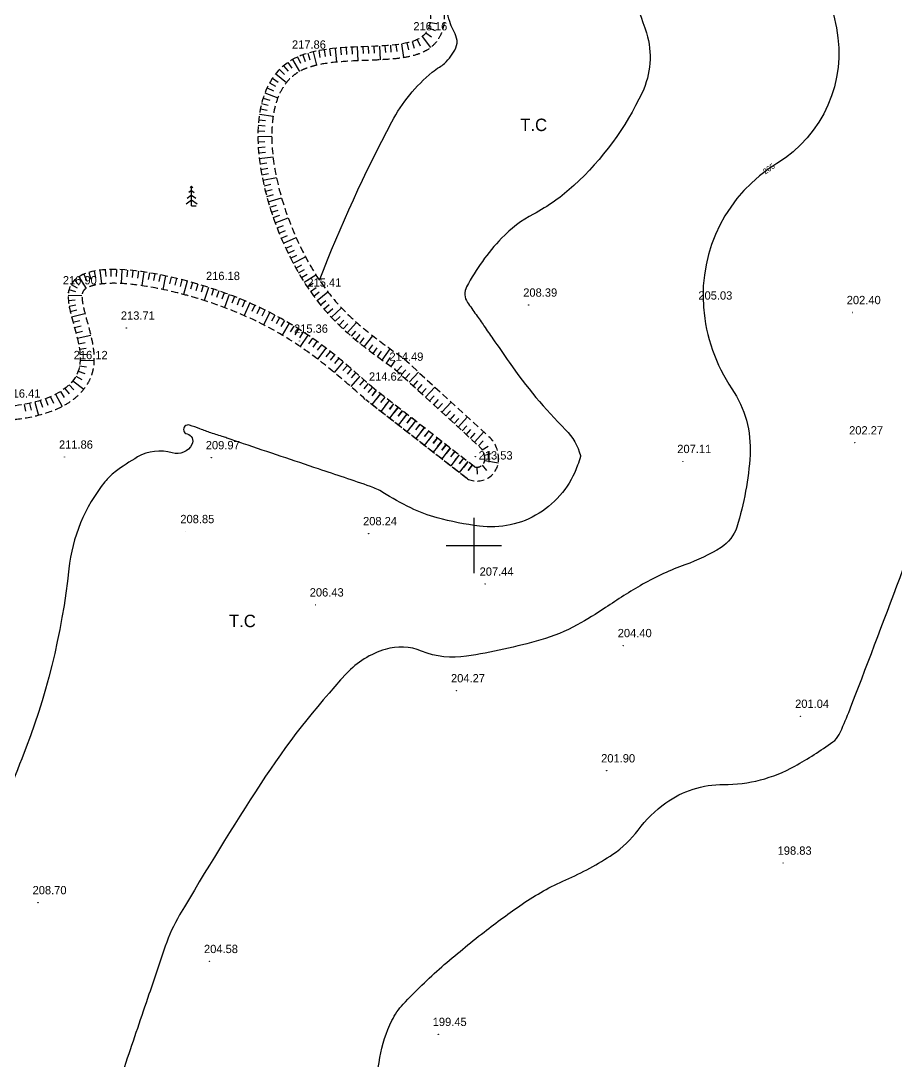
# Model space of a CAD drawing. Extents: x -83928 to -81707, y 15464 to 18601.
# Drawn here: x -82363.7 to -82047.4, y 16613.7 to 16989.6 of the extents above; entities that cross this region are included whole.
import ezdxf
from ezdxf.enums import TextEntityAlignment as Align

# ---------------------------------------------------------------- set-up
doc = ezdxf.new("R2010")
doc.units = 0
doc.header["$MEASUREMENT"] = 0
doc.linetypes.add('INTERROMPU', pattern=[0.75, 0.5, -0.25])
for name, color, linetype in [('ALT', 7, 'Continuous'), ('Carroyage 1', 7, 'Continuous'), ('CNiv_1', 1, 'Continuous'), ('CONST', 7, 'Continuous'), ('Cotation CN', 6, 'Continuous'), ('LIMITE', 40, 'INTERROMPU'), ('POINTS', 3, 'Continuous'), ('Talus', 5, 'Continuous'), ('USL', 2, 'Continuous')]:
    doc.layers.add(name, color=color, linetype=linetype)

# ---------------------------------------------------------------- blocks, each defined once
blk = doc.blocks.new('CotaCNiv')
at = {"invisible_edges": 15}
blk.add_3dface([(-0.5, -0.5), (0.5, -0.5), (0.5, 0.5), (-0.5, 0.5)], dxfattribs=at)
blk.add_3dface([(-0.5, -0.5), (0.5, -0.5), (0.5, 0.5), (-0.5, 0.5)], dxfattribs=at)
blk.add_attdef('ALTCNIV', text='', height=0.4).set_placement((0, 0), align=Align.MIDDLE)
blk = doc.blocks.new('T10')
at = {"layer": 'USL'}
for p, q in [((0.02, 1.94), (-0.77, 1.36)), ((0.02, 2.78), (-0.5, 2.4)), ((0.02, 3.53), (-0.26, 3.33)), ((-0.02, 3.53), (0.26, 3.33)), ((-0.02, 2.78), (0.5, 2.4)), ((-0.02, 1.94), (0.77, 1.36)), ((0, 0), (0, 3.5)), ((-1, 0.34), (-0.02, 1.1)), ((-0.02, 1.1), (1.01, 0.34)), ((0, 0), (0.83, 0))]:
    blk.add_line(p, q, dxfattribs=at)

msp = doc.modelspace()

# ---------------------------------------------------------------- linework, layer by layer
at = {"extrusion": (0.003135, -0.012036, 0.999923)}
msp.add_line((-82194.43, 16830.1, 192.65), (-82194.43, 16834.1, 192.69), dxfattribs=at)
at = {"layer": 'Carroyage 1'}
for p, q in [((-82200, 16810), (-82200, 16790)), ((-82210, 16800), (-82190, 16800))]:
    msp.add_line(p, q, dxfattribs=at)
at = {"layer": 'CNiv_1'}
for points, elevation in [([(-82143.43, 17000, -0.036667), (-82137.64, 16985.18, -0.187967), (-82139.19, 16963.6, -0.095333), (-82163.82, 16930.09, -0.065566), (-82178.45, 16919.73, 0.081332), (-82190, 16911, 0.068376), (-82202.62, 16893.49, 0.281086), (-82202.29, 16887.86, 0.000814), (-82199.2, 16883.44, -0.000874), (-82196.33, 16879.33, -0.000053), (-82193.13, 16874.72, 0.000029), (-82187.2, 16866.2, 0.04411), (-82166.82, 16841.8, -0.132989), (-82161.5, 16832.5, -0.134163), (-82161.5, 16832.13, -0.015055), (-82162.5, 16829, -0.171011), (-82176.44, 16811.66, -0.17258), (-82198, 16807, -0.032838), (-82213.25, 16810, -0.050117), (-82222.8, 16813.6, -0.023988), (-82232.89, 16819.22, 0.056462), (-82237.33, 16821.33, 0.002326), (-82256.13, 16827.69, -0.001616), (-82283.2, 16836.8, -0.00007), (-82288.77, 16838.69, 0.000431), (-82289.67, 16839, 0.004508), (-82290.43, 16839.25, -0.000757), (-82295, 16840.71, -0.017179), (-82298.96, 16842.14, 0.017915), (-82302.75, 16843.5, 1.046246), (-82303.61, 16840.32, -0.493346), (-82301.86, 16836.57, -0.357252), (-82309.01, 16833.51, 0.204146), (-82321.5, 16832, 0.031746), (-82329.65, 16826.58, 0.0607), (-82333.33, 16823, 0.14385), (-82346.35, 16791.54, -0.068259), (-82363.33, 16723, -0.003483), (-82376.42, 16690.81, 0.00903)], 210), ([(-82071.85, 17000, -0.010536), (-82069, 16987, -0.31393), (-82090.47, 16938.05, 0.282352), (-82117, 16886, 0.12937), (-82106.73, 16856.63, -0.164502), (-82100.2, 16832.8, -0.061221), (-82104.97, 16806.69, -0.179584), (-82110.67, 16799.33, -0.054458), (-82123.71, 16793.06, 0.046745), (-82139, 16786, 0.016566), (-82152.4, 16777.61, -0.021766), (-82162.67, 16771.33, -0.05738), (-82175.83, 16765.91, -0.029667), (-82202.67, 16760, -0.137219), (-82218.86, 16761.88, 0.171907), (-82232, 16762.5, 0.133242), (-82246.01, 16753.76, 0.042969), (-82277, 16714, 0.011308), (-82306.33, 16666.54, 0.050935), (-82311.5, 16655.25, 0.000079), (-82317.39, 16637.91, 0.000056), (-82325.75, 16613.25, 0.000074), (-82330.86, 16598.16, 0.002728)], 205), ([(-82255.78, 16895.85, -0.029726), (-82229.61, 16953.13, -0.098849), (-82215, 16971, -0.035367), (-82212.42, 16972.83, 0.049974), (-82210.64, 16974.18, 0.095333), (-82206.53, 16979.77, 0.187967), (-82206.27, 16983.36, 0.043971), (-82207.47, 16986.31, -0.043265), (-82208.7, 16989.3, -0.003308), (-82209.91, 16993.27, -0.002009), (-82211.83, 16999.83, -0.000177), (-82211.88, 17000)], 215), ([(-82240.8, 16586.8, 0.034115), (-82233.92, 16615.03, -0.07079), (-82229.6, 16628.4, -0.073719), (-82225.54, 16634.32, -0.027172), (-82211.6, 16647.8, -0.012921), (-82196.31, 16660.37, -0.014935), (-82182.5, 16670.5, -0.048256), (-82166.79, 16679.21, 0.044642), (-82149.75, 16688.5, 0.086398), (-82140.63, 16697.18, -0.0776), (-82130.67, 16707, -0.158407), (-82109.75, 16713.68, 0.12974), (-82084, 16720.33, 0.027211), (-82070.28, 16729.04, 0.126642), (-82068, 16731.75, 0.019334), (-82064.55, 16739.72, 0.003215), (-82046, 16788.5, 0.00111), (-82029.48, 16833.1, 0.009536)], 200)]:
    msp.add_lwpolyline(points, format="xyb", dxfattribs=dict(at, elevation=elevation))
at = {"layer": 'LIMITE', "linetype": 'INTERROMPU', "ltscale": 5, "extrusion": (0.000932032, -0.005533, 0.999984)}
for p, q in [((-82225.12, 16867.41, 195.81), (-82194.54, 16839.34, 195.62)), ((-82228.5, 16863.73, 195.79), (-82197.92, 16835.66, 195.61)), ((-82199.77, 16828.45, 195.57), (-82235.91, 16856.54, 195.76)), ((-82202.84, 16824.5, 195.55), (-82238.97, 16852.59, 195.74))]:
    msp.add_line(p, q, dxfattribs=at)
at = {"layer": 'LIMITE', "linetype": 'INTERROMPU', "ltscale": 5, "extrusion": (0.000932032, -0.005533, 0.999984), "elevation": 25.84}
for points in [[(-82225.27, 16867.81), (-82194.68, 16839.74, -0.228955), (-82191.21, 16830.99, -0.531079), (-82202.47, 16824.5), (-82239.12, 16852.99)], [(-82228.65, 16864.13), (-82198.06, 16836.06, -0.228955), (-82196.19, 16831.35, -0.487728), (-82199.91, 16828.85), (-82236.05, 16856.94)]]:
    msp.add_lwpolyline(points, format="xyb", dxfattribs=at)
at = {"layer": 'LIMITE', "linetype": 'INTERROMPU', "ltscale": 5, "extrusion": (0.000932032, -0.005533, 0.999984)}
for centre, radius, start, end in [((-82202, 16831.77, 25.84), 5.83, 355.8724, 47.4559), ((-82199.03, 16831.55, 25.84), 2.84, 251.8733, 355.8724)]:
    msp.add_arc(centre, radius, start, end, dxfattribs=at)
at = {"layer": 'LIMITE', "linetype": 'INTERROMPU', "ltscale": 5}
for points, knots in [([(-82217.78, 17000, 194.75), (-82214.71, 16992.02, 194.65), (-82214.75, 16975.95, 194.45), (-82294.63, 16990.1, 194.87), (-82271.81, 16894.2, 193.65), (-82238.93, 16871.07, 193.27), (-82228.51, 16863.74, 193.15)], [40.818597, 40.818597, 40.818597, 40.818597, 67.61317, 111.988237, 198.149762, 238.103371, 238.103371, 238.103371, 238.103371]), ([(-82217.78, 17000, 194.75), (-82214.71, 16992.02, 194.65), (-82214.75, 16975.95, 194.45), (-82294.63, 16990.1, 194.87), (-82271.81, 16894.2, 193.65), (-82238.93, 16871.07, 193.27), (-82228.51, 16863.74, 193.15)], [40.818597, 40.818597, 40.818597, 40.818597, 67.61317, 111.988237, 198.149762, 238.103371, 238.103371, 238.103371, 238.103371]), ([(-82212.46, 17000, 194.74), (-82211.9, 16998.36, 194.71), (-82211.45, 16996.75, 194.69), (-82210.87, 16993.73, 194.66), (-82210.7, 16992.33, 194.64), (-82210.68, 16989.77, 194.61), (-82210.78, 16988.62, 194.59), (-82211.25, 16986.34, 194.57), (-82211.62, 16985.21, 194.56), (-82212.7, 16983.07, 194.53), (-82213.41, 16982.06, 194.52), (-82215.1, 16980.28, 194.51), (-82216.08, 16979.52, 194.5), (-82217.67, 16978.59, 194.49), (-82218.2, 16978.32, 194.49), (-82219.29, 16977.84, 194.49), (-82219.84, 16977.63, 194.49), (-82221.91, 16976.93, 194.49), (-82223.47, 16976.58, 194.49), (-82226.7, 16976.04, 194.49), (-82228.38, 16975.86, 194.5), (-82231.83, 16975.58, 194.5), (-82233.6, 16975.48, 194.51), (-82237.21, 16975.32, 194.52), (-82239.04, 16975.26, 194.52), (-82243.72, 16975.07, 194.53), (-82246.56, 16974.93, 194.54), (-82251.99, 16974.42, 194.55), (-82254.57, 16974.06, 194.56), (-82257.84, 16973.29, 194.56), (-82258.77, 16973.03, 194.56), (-82260.31, 16972.51, 194.56), (-82260.95, 16972.27, 194.55), (-82262.45, 16971.6, 194.55), (-82263.28, 16971.14, 194.55), (-82264.82, 16970.12, 194.54), (-82265.52, 16969.55, 194.54), (-82267.22, 16967.95, 194.52), (-82268.14, 16966.82, 194.51), (-82269.75, 16964.26, 194.49), (-82270.45, 16962.83, 194.47), (-82271.59, 16959.66, 194.44), (-82272.05, 16957.93, 194.42), (-82272.71, 16954.21, 194.37), (-82272.91, 16952.23, 194.35), (-82273.16, 16945.79, 194.27), (-82272.78, 16941.01, 194.21), (-82271.07, 16931.11, 194.09), (-82269.73, 16925.99, 194.02), (-82266.31, 16915.91, 193.89), (-82264.22, 16910.95, 193.83), (-82259.52, 16901.66, 193.7), (-82256.91, 16897.33, 193.64), (-82251.43, 16889.77, 193.53), (-82248.53, 16886.49, 193.48), (-82242.46, 16880.55, 193.39), (-82239.29, 16877.89, 193.35), (-82232.73, 16872.83, 193.27), (-82229.34, 16870.44, 193.23), (-82225.8, 16867.96, 193.19), (-82225.72, 16867.89, 193.19), (-82225.63, 16867.83, 193.19)], [42.663744, 42.663744, 42.663744, 42.663744, 47.764849, 47.764849, 52.333922, 52.333922, 56.074514, 56.074514, 59.815106, 59.815106, 63.555699, 63.555699, 67.296291, 67.296291, 69.124513, 69.124513, 70.952735, 70.952735, 75.866188, 75.866188, 80.779642, 80.779642, 85.693095, 85.693095, 90.606548, 90.606548, 98.268393, 98.268393, 105.930237, 105.930237, 109.220121, 109.220121, 111.812835, 111.812835, 115.776207, 115.776207, 119.739578, 119.739578, 126.079058, 126.079058, 132.418538, 132.418538, 138.758019, 138.758019, 145.097499, 145.097499, 158.336364, 158.336364, 171.57523, 171.57523, 184.814095, 184.814095, 198.052961, 198.052961, 211.291826, 211.291826, 224.530691, 224.530691, 237.769557, 237.769557, 238.103371, 238.103371, 238.103371, 238.103371]), ([(-82239.23, 16852.82, 193.05), (-82242.94, 16856.12, 193.1), (-82246.61, 16859.38, 193.15), (-82254.24, 16865.71, 193.25), (-82258.21, 16868.79, 193.3), (-82266.85, 16874.68, 193.4), (-82271.53, 16877.5, 193.45), (-82282.02, 16882.79, 193.54), (-82287.83, 16885.27, 193.59), (-82296.41, 16888.2, 193.65), (-82298.47, 16888.86, 193.67), (-82302.69, 16890.11, 193.7), (-82304.84, 16890.71, 193.71), (-82311.35, 16892.36, 193.75), (-82315.73, 16893.27, 193.78), (-82322.79, 16894.31, 193.81), (-82325.59, 16894.59, 193.82), (-82330.2, 16894.78, 193.84), (-82332.11, 16894.74, 193.84), (-82335.14, 16894.46, 193.85), (-82336.34, 16894.26, 193.85), (-82338.18, 16893.78, 193.85), (-82338.87, 16893.52, 193.85), (-82339.87, 16893.04, 193.85), (-82340.22, 16892.82, 193.85), (-82340.76, 16892.4, 193.84), (-82340.94, 16892.21, 193.84), (-82341.22, 16891.83, 193.84), (-82341.32, 16891.64, 193.84), (-82341.46, 16891.27, 193.83), (-82341.5, 16891.12, 193.83), (-82341.55, 16890.82, 193.83), (-82341.57, 16890.68, 193.82), (-82341.61, 16890.15, 193.82), (-82341.61, 16889.67, 193.81), (-82341.52, 16888.53, 193.8), (-82341.42, 16887.87, 193.79), (-82341.15, 16886.42, 193.77), (-82340.97, 16885.63, 193.76), (-82340.42, 16883.39, 193.73), (-82339.99, 16881.85, 193.71), (-82339.1, 16878.62, 193.67), (-82338.65, 16876.93, 193.65), (-82337.87, 16873.45, 193.61), (-82337.54, 16871.66, 193.58), (-82337.26, 16868.51, 193.54), (-82337.22, 16867.17, 193.53), (-82337.38, 16865.09, 193.5), (-82337.48, 16864.36, 193.5), (-82337.72, 16863.13, 193.48), (-82337.85, 16862.64, 193.48), (-82338.13, 16861.68, 193.46), (-82338.29, 16861.21, 193.46), (-82338.85, 16859.83, 193.44), (-82339.29, 16858.95, 193.44), (-82340.61, 16856.82, 193.41), (-82341.58, 16855.64, 193.4), (-82343.73, 16853.52, 193.38), (-82344.91, 16852.59, 193.38), (-82347.43, 16850.92, 193.36), (-82348.77, 16850.19, 193.36), (-82352.84, 16848.3, 193.35), (-82355.74, 16847.36, 193.35), (-82361.76, 16845.97, 193.35), (-82364.89, 16845.52, 193.35), (-82371.17, 16845.05, 193.37), (-82374.33, 16845.02, 193.38), (-82382.97, 16845.38, 193.41), (-82388.42, 16846.06, 193.43), (-82398.97, 16847.79, 193.49), (-82404.07, 16848.83, 193.52), (-82412.32, 16850.47, 193.56), (-82415.64, 16851.12, 193.58), (-82421.13, 16852.01, 193.61), (-82423.4, 16852.31, 193.62), (-82427.09, 16852.59, 193.63), (-82428.58, 16852.62, 193.64), (-82430.92, 16852.5, 193.65), (-82431.83, 16852.38, 193.65), (-82433.2, 16852.06, 193.65), (-82433.71, 16851.89, 193.65), (-82434.54, 16851.51, 193.64), (-82434.85, 16851.31, 193.64), (-82435.37, 16850.89, 193.64), (-82435.57, 16850.67, 193.64), (-82435.9, 16850.2, 193.63), (-82436.03, 16849.98, 193.63), (-82436.25, 16849.48, 193.63), (-82436.34, 16849.22, 193.62), (-82436.53, 16848.6, 193.62), (-82436.61, 16848.24, 193.61), (-82436.87, 16846.85, 193.6), (-82436.98, 16845.61, 193.58), (-82437.01, 16842.76, 193.55), (-82436.94, 16841.16, 193.53), (-82436.64, 16837.7, 193.49), (-82436.41, 16835.85, 193.46), (-82435.66, 16830.62, 193.4), (-82435.04, 16827.1, 193.35), (-82434.42, 16823.52, 193.31)], [0, 0, 0, 0, 16.897462, 16.897462, 33.794925, 33.794925, 50.692387, 50.692387, 67.58985, 67.58985, 72.664453, 72.664453, 77.739056, 77.739056, 87.888262, 87.888262, 95.026381, 95.026381, 100.76654, 100.76654, 105.409213, 105.409213, 109.190424, 109.190424, 112.307961, 112.307961, 115.425498, 115.425498, 118.543035, 118.543035, 120.294541, 120.294541, 121.557093, 121.557093, 124.222202, 124.222202, 126.88731, 126.88731, 129.552419, 129.552419, 134.047336, 134.047336, 138.542253, 138.542253, 143.03717, 143.03717, 146.264215, 146.264215, 147.973507, 147.973507, 149.125537, 149.125537, 150.277567, 150.277567, 152.581627, 152.581627, 156.224853, 156.224853, 159.868079, 159.868079, 163.511305, 163.511305, 170.500183, 170.500183, 177.489061, 177.489061, 184.477939, 184.477939, 196.676965, 196.676965, 208.87599, 208.87599, 217.850766, 217.850766, 225.084386, 225.084386, 230.947829, 230.947829, 235.718016, 235.718016, 239.613414, 239.613414, 243.508811, 243.508811, 247.404209, 247.404209, 250.00148, 250.00148, 252.137157, 252.137157, 254.272833, 254.272833, 259.563382, 259.563382, 264.853931, 264.853931, 270.14448, 270.14448, 279.187774, 279.187774, 279.187774, 279.187774]), ([(-82435.31, 16825.62, 193.34), (-82427.78, 16815.37, 193.19), (-82420.22, 16805.07, 193.04), (-82406.2, 16784.42, 192.75), (-82399.73, 16774.06, 192.6), (-82390.62, 16756.25, 192.36), (-82387.41, 16748.82, 192.26), (-82383, 16735.1, 192.08), (-82381.56, 16728.81, 192), (-82380.12, 16716.18, 191.85), (-82380.13, 16709.85, 191.77), (-82381.91, 16697.21, 191.62), (-82383.67, 16690.92, 191.55), (-82387.13, 16683.12, 191.47), (-82387.9, 16681.54, 191.45), (-82390.14, 16677.31, 191.41), (-82391.72, 16674.71, 191.38), (-82395.1, 16669.58, 191.33), (-82396.89, 16667.06, 191.31), (-82401.81, 16660.44, 191.24), (-82405.03, 16656.41, 191.2), (-82411.22, 16648.57, 191.13), (-82414.18, 16644.76, 191.09), (-82418.6, 16638.48, 191.03), (-82420.24, 16635.94, 191.01), (-82422.69, 16631.5, 190.96), (-82423.59, 16629.57, 190.94), (-82424.77, 16626.29, 190.9), (-82425.14, 16624.9, 190.89), (-82425.54, 16622.31, 190.86), (-82425.57, 16621.12, 190.84), (-82425.35, 16618.73, 190.81), (-82425.09, 16617.53, 190.8), (-82424.26, 16615.07, 190.77), (-82423.69, 16613.81, 190.75), (-82422.24, 16611.24, 190.71), (-82421.36, 16609.92, 190.7), (-82419.29, 16607.24, 190.66), (-82418.12, 16605.88, 190.64), (-82414.02, 16601.56, 190.57), (-82410.64, 16598.55, 190.53), (-82403.14, 16592.4, 190.43), (-82399.02, 16589.27, 190.38), (-82390.49, 16582.82, 190.27), (-82386.07, 16579.51, 190.22), (-82377.35, 16572.6, 190.11), (-82373.04, 16569, 190.05), (-82364.96, 16561.4, 189.93), (-82361.18, 16557.39, 189.87), (-82356.65, 16551.49, 189.79), (-82355.49, 16549.85, 189.77), (-82353.31, 16546.47, 189.72), (-82352.32, 16544.74, 189.69), (-82350.48, 16541.28, 189.65), (-82349.65, 16539.54, 189.62), (-82347.2, 16534.17, 189.55), (-82345.79, 16530.57, 189.5), (-82343.06, 16523.69, 189.41), (-82341.74, 16520.42, 189.37), (-82339.76, 16516.28, 189.31), (-82339.19, 16515.17, 189.3), (-82338.19, 16513.36, 189.27), (-82337.76, 16512.63, 189.26), (-82336.86, 16511.2, 189.24), (-82336.4, 16510.5, 189.23), (-82334.95, 16508.45, 189.2), (-82333.92, 16507.14, 189.18), (-82330.22, 16502.88, 189.12), (-82327.24, 16500.17, 189.08), (-82320.61, 16495.19, 189), (-82316.96, 16492.92, 188.96), (-82309.1, 16488.73, 188.88), (-82304.9, 16486.8, 188.85), (-82293.5, 16482.12, 188.76), (-82286.01, 16479.55, 188.7), (-82270.56, 16474.46, 188.59), (-82262.61, 16471.96, 188.54), (-82246.81, 16466.45, 188.42), (-82238.97, 16463.45, 188.36), (-82228.76, 16458.62, 188.27), (-82226.11, 16457.28, 188.25), (-82220.95, 16454.44, 188.2), (-82218.42, 16452.95, 188.17), (-82211.04, 16448.26, 188.09), (-82206.37, 16444.85, 188.03), (-82193.19, 16433.83, 187.86), (-82185.51, 16425.43, 187.74), (-82177.07, 16413.18, 187.56), (-82175.16, 16410.11, 187.52), (-82169.84, 16400.68, 187.39), (-82166.87, 16394.07, 187.3), (-82161.91, 16380.52, 187.12), (-82159.92, 16373.57, 187.03), (-82157.39, 16362.37, 186.89), (-82156.59, 16358.15, 186.84), (-82155.24, 16349.71, 186.73), (-82154.69, 16345.49, 186.68), (-82153.35, 16332.81, 186.52), (-82152.86, 16324.36, 186.42), (-82152.15, 16302.33, 186.15), (-82152.27, 16288.79, 185.99), (-82152.12, 16261.93, 185.66), (-82151.84, 16248.61, 185.5), (-82149.62, 16224.54, 185.2), (-82147.97, 16213.72, 185.07), (-82144.73, 16201.01, 184.91), (-82144.16, 16198.96, 184.88), (-82143.26, 16195.9, 184.84), (-82142.94, 16194.87, 184.83), (-82142.29, 16192.8, 184.8), (-82141.95, 16191.75, 184.79), (-82140.93, 16188.57, 184.74), (-82140.24, 16186.41, 184.72), (-82139.01, 16181.96, 184.66), (-82138.47, 16179.68, 184.63), (-82137.9, 16176.2, 184.59), (-82137.76, 16175.04, 184.57), (-82137.59, 16172.95, 184.55), (-82137.55, 16172.02, 184.53), (-82137.54, 16170.19, 184.51), (-82137.57, 16169.27, 184.5), (-82137.73, 16166.56, 184.47), (-82137.95, 16164.77, 184.45), (-82138.95, 16159.08, 184.38), (-82140.06, 16155.28, 184.34), (-82142.3, 16148.67, 184.27), (-82143.37, 16145.83, 184.24), (-82144.42, 16143.05, 184.21)], [0, 0, 0, 0, 31.74372, 31.74372, 63.487441, 63.487441, 86.063023, 86.063023, 104.988245, 104.988245, 123.913468, 123.913468, 142.83869, 142.83869, 147.686928, 147.686928, 155.822397, 155.822397, 163.957866, 163.957866, 177.49723, 177.49723, 191.036595, 191.036595, 200.771717, 200.771717, 208.904412, 208.904412, 215.463884, 215.463884, 222.023355, 222.023355, 228.582827, 228.582827, 235.142299, 235.142299, 241.701771, 241.701771, 248.261243, 248.261243, 262.290416, 262.290416, 276.319589, 276.319589, 290.348762, 290.348762, 304.377935, 304.377935, 318.407108, 318.407108, 323.635141, 323.635141, 328.916365, 328.916365, 334.197589, 334.197589, 345.34542, 345.34542, 356.493251, 356.493251, 360.764795, 360.764795, 363.795637, 363.795637, 366.826479, 366.826479, 372.888163, 372.888163, 387.274312, 387.274312, 401.66046, 401.66046, 416.046608, 416.046608, 438.819504, 438.819504, 461.592399, 461.592399, 484.365295, 484.365295, 492.493595, 492.493595, 500.621894, 500.621894, 516.878493, 516.878493, 549.391691, 549.391691, 559.803467, 559.803467, 580.627019, 580.627019, 601.450571, 601.450571, 613.95719, 613.95719, 626.463809, 626.463809, 651.477047, 651.477047, 691.746126, 691.746126, 732.015206, 732.015206, 765.61494, 765.61494, 772.084768, 772.084768, 775.337833, 775.337833, 778.590897, 778.590897, 785.097026, 785.097026, 791.603155, 791.603155, 794.775134, 794.775134, 797.244479, 797.244479, 799.713824, 799.713824, 804.652514, 804.652514, 815.637697, 815.637697, 824.217964, 824.217964, 824.217964, 824.217964])]:
    msp.add_open_spline(points, degree=3, knots=knots, dxfattribs=at)
for points in [[(-82235.91, 16856.55, 193.08), (-82294.79, 16892.92, 193.71), (-82346.52, 16891.36, 193.85), (-82342.59, 16864.33, 193.51), (-82366.75, 16850.41, 193.42), (-82440.77, 16851.62, 193.67), (-82439.34, 16822.66, 193.31)], [(-82235.91, 16856.55, 193.08), (-82294.79, 16892.92, 193.71), (-82346.52, 16891.36, 193.85), (-82342.59, 16864.33, 193.51), (-82366.75, 16850.41, 193.42), (-82440.77, 16851.62, 193.67), (-82439.34, 16822.66, 193.31)], [(-82439.34, 16822.66, 193.31), (-82393.3, 16682.03, 191.48), (-82430.51, 16621.98, 190.87), (-82358.48, 16545.25, 189.72), (-82342.42, 16510.71, 189.25), (-82228.91, 16453.06, 188.2), (-82177.5, 16404.08, 187.45), (-82162.11, 16360.2, 186.88), (-82147.86, 16193.88, 184.83), (-82142.59, 16172.48, 184.56), (-82149.1, 16144.81, 184.24)], [(-82439.34, 16822.66, 193.31), (-82393.3, 16682.03, 191.48), (-82430.51, 16621.98, 190.87), (-82358.48, 16545.25, 189.72), (-82342.42, 16510.71, 189.25), (-82228.91, 16453.06, 188.2), (-82177.5, 16404.08, 187.45), (-82162.11, 16360.2, 186.88), (-82147.86, 16193.88, 184.83), (-82142.59, 16172.48, 184.56), (-82149.1, 16144.81, 184.24)]]:
    msp.add_spline(points, degree=3, dxfattribs=at)
at = {"layer": 'POINTS', "extrusion": (0.002059, -0.012217, 0.999923)}
for centre in [(-82069.07, 16986.19, -182.42), (-82220.08, 16982.15, -182.42), (-82263.96, 16975.54, -182.42), (-82346.75, 16890.39, -182.42), (-82295.02, 16891.95, -182.42), (-82258.38, 16889.56, -182.42), (-82180.38, 16885.94, -182.42), (-82117.09, 16884.88, -182.42), (-82063.47, 16883.23, -182.42), (-82325.78, 16877.63, -182.42), (-82263.22, 16872.9, -182.42), (-82342.81, 16863.36, -182.42), (-82228.73, 16862.78, -182.42), (-82236.13, 16855.59, -182.42), (-82198.14, 16834.7, -182.42), (-82062.6, 16836.16, -182.42), (-82348.15, 16831.02, -182.42), (-82295.09, 16830.8, -182.42), (-82199.65, 16831.13, -182.42), (-82199.99, 16827.49, -182.42), (-82124.71, 16829.44, -182.42), (-82304.29, 16804.11, -182.42), (-82238.25, 16803.35, -182.42), (-82196.14, 16785.13, -182.42), (-82257.52, 16777.62, -182.42), (-82146.22, 16762.91, -182.42), (-82206.47, 16746.6, -182.42), (-82082.12, 16737.37, -182.42), (-82152.21, 16717.67, -182.42), (-82088.43, 16684.32, -182.42), (-82357.68, 16670.04, -182.42), (-82295.73, 16648.79, -182.42), (-82213.08, 16622.43, -182.42)]:
    msp.add_circle(centre, 0.05, dxfattribs=at)
at = {"layer": 'Talus', "linetype": 'ByBlock', "extrusion": (0.000932032, -0.005533, 0.999984)}
for p, q in [((-82215.83, 16988.94, 194.61), (-82213.36, 16988.55, 194.6)), ((-82217.32, 16985.27, 194.57), (-82215.32, 16983.77, 194.55)), ((-82216.34, 16987.01, 194.59), (-82214.02, 16986.09, 194.57)), ((-82226.18, 16981.2, 194.55), (-82225.4, 16976.26, 194.49)), ((-82224.21, 16981.57, 194.55), (-82223.67, 16979.13, 194.52)), ((-82222.28, 16982.08, 194.55), (-82221.52, 16979.7, 194.52)), ((-82220.42, 16982.81, 194.55), (-82219.34, 16980.56, 194.52)), ((-82218.72, 16983.85, 194.56), (-82215.65, 16979.91, 194.5)), ((-82261.85, 16977.26, 194.62), (-82261, 16974.91, 194.59)), ((-82259.95, 16977.88, 194.62), (-82259.25, 16975.48, 194.59)), ((-82258.02, 16978.38, 194.62), (-82256.88, 16973.52, 194.56)), ((-82256.06, 16978.8, 194.62), (-82255.6, 16976.34, 194.59)), ((-82254.09, 16979.13, 194.62), (-82253.71, 16976.66, 194.58)), ((-82252.11, 16979.4, 194.61), (-82251.81, 16976.92, 194.58)), ((-82250.12, 16979.62, 194.61), (-82249.64, 16974.64, 194.55)), ((-82248.13, 16979.79, 194.6), (-82247.93, 16977.3, 194.57)), ((-82246.13, 16979.93, 194.6), (-82245.97, 16977.43, 194.57)), ((-82244.13, 16980.04, 194.59), (-82244.01, 16977.54, 194.56)), ((-82242.14, 16980.13, 194.59), (-82241.92, 16975.14, 194.53)), ((-82240.14, 16980.22, 194.58), (-82240.04, 16977.72, 194.55)), ((-82238.14, 16980.29, 194.58), (-82238.04, 16977.8, 194.55)), ((-82236.14, 16980.37, 194.57), (-82236.03, 16977.88, 194.54)), ((-82234.14, 16980.47, 194.57), (-82233.89, 16975.47, 194.51)), ((-82232.15, 16980.58, 194.56), (-82231.98, 16978.09, 194.53)), ((-82230.15, 16980.73, 194.56), (-82229.94, 16978.24, 194.53)), ((-82228.16, 16980.93, 194.56), (-82227.88, 16978.45, 194.52)), ((-82267.18, 16974.54, 194.6), (-82265.75, 16972.49, 194.57)), ((-82265.49, 16975.61, 194.61), (-82263.03, 16971.25, 194.55)), ((-82263.71, 16976.51, 194.61), (-82262.67, 16974.23, 194.58)), ((-82271.56, 16970.47, 194.57), (-82267.68, 16967.32, 194.52)), ((-82270.23, 16971.96, 194.58), (-82268.44, 16970.21, 194.55)), ((-82268.77, 16973.32, 194.59), (-82267.15, 16971.42, 194.56)), ((-82273.8, 16967.16, 194.53), (-82271.62, 16965.93, 194.51)), ((-82272.75, 16968.86, 194.55), (-82270.68, 16967.46, 194.53)), ((-82275.5, 16963.54, 194.49), (-82270.83, 16961.74, 194.46)), ((-82274.72, 16965.38, 194.51), (-82272.45, 16964.32, 194.49)), ((-82276.7, 16959.73, 194.45), (-82274.28, 16959.12, 194.44)), ((-82276.16, 16961.66, 194.47), (-82273.77, 16960.9, 194.46)), ((-82277.49, 16955.81, 194.41), (-82272.54, 16955.07, 194.38)), ((-82277.14, 16957.78, 194.43), (-82274.69, 16957.29, 194.42)), ((-82277.91, 16951.83, 194.36), (-82275.41, 16951.67, 194.35)), ((-82277.74, 16953.83, 194.38), (-82275.25, 16953.56, 194.37)), ((-82278.03, 16947.84, 194.31), (-82273.03, 16947.86, 194.3)), ((-82278, 16949.84, 194.34), (-82275.5, 16949.76, 194.33)), ((-82277.99, 16945.84, 194.29), (-82275.49, 16945.93, 194.28)), ((-82277.89, 16943.84, 194.27), (-82275.4, 16944, 194.26)), ((-82277.74, 16941.85, 194.24), (-82275.25, 16942.07, 194.24)), ((-82277.53, 16939.86, 194.22), (-82272.56, 16940.44, 194.21)), ((-82277.27, 16937.88, 194.19), (-82274.8, 16938.23, 194.19)), ((-82276.97, 16935.9, 194.17), (-82274.5, 16936.31, 194.16)), ((-82276.62, 16933.93, 194.14), (-82274.16, 16934.39, 194.14)), ((-82276.23, 16931.97, 194.12), (-82271.34, 16932.99, 194.11)), ((-82275.8, 16930.01, 194.09), (-82273.36, 16930.58, 194.09)), ((-82275.33, 16928.07, 194.07), (-82272.91, 16928.68, 194.07)), ((-82274.83, 16926.13, 194.04), (-82272.41, 16926.79, 194.04)), ((-82274.29, 16924.21, 194.02), (-82269.49, 16925.6, 194.02)), ((-82273.71, 16922.29, 193.99), (-82271.32, 16923.03, 193.99)), ((-82273.1, 16920.39, 193.97), (-82270.73, 16921.17, 193.97)), ((-82272.46, 16918.49, 193.94), (-82270.1, 16919.32, 193.95)), ((-82271.79, 16916.61, 193.92), (-82267.1, 16918.34, 193.92)), ((-82271.08, 16914.74, 193.89), (-82268.75, 16915.64, 193.9)), ((-82270.35, 16912.88, 193.87), (-82268.03, 16913.82, 193.87)), ((-82269.58, 16911.03, 193.84), (-82267.28, 16912.01, 193.85)), ((-82268.78, 16909.2, 193.82), (-82264.21, 16911.24, 193.83)), ((-82267.95, 16907.38, 193.8), (-82265.69, 16908.44, 193.8)), ((-82267.09, 16905.58, 193.77), (-82264.84, 16906.67, 193.78)), ((-82266.2, 16903.79, 193.75), (-82263.97, 16904.92, 193.75)), ((-82265.28, 16902.01, 193.72), (-82260.86, 16904.36, 193.74)), ((-82339.1, 16898.7, 193.91), (-82338.41, 16896.29, 193.88)), ((-82337.16, 16899.16, 193.91), (-82336.69, 16896.7, 193.88)), ((-82335.18, 16899.46, 193.91), (-82334.58, 16894.5, 193.85)), ((-82333.19, 16899.65, 193.91), (-82333.03, 16897.15, 193.88)), ((-82331.19, 16899.73, 193.9), (-82331.14, 16897.23, 193.87)), ((-82329.19, 16899.73, 193.89), (-82329.24, 16897.23, 193.86)), ((-82327.19, 16899.66, 193.89), (-82327.45, 16894.66, 193.83)), ((-82325.2, 16899.53, 193.88), (-82325.4, 16897.03, 193.85)), ((-82323.21, 16899.34, 193.87), (-82323.47, 16896.86, 193.84)), ((-82321.22, 16899.11, 193.86), (-82321.53, 16896.63, 193.83)), ((-82319.24, 16898.84, 193.85), (-82319.97, 16893.9, 193.8)), ((-82317.26, 16898.53, 193.84), (-82317.67, 16896.07, 193.81)), ((-82264.32, 16900.25, 193.7), (-82262.14, 16901.47, 193.71)), ((-82263.34, 16898.52, 193.67), (-82261.17, 16899.77, 193.68)), ((-82344.33, 16895.88, 193.9), (-82342.57, 16894.1, 193.87)), ((-82342.76, 16897.12, 193.91), (-82340.09, 16892.89, 193.85)), ((-82340.99, 16898.03, 193.91), (-82340.02, 16895.73, 193.88)), ((-82315.29, 16898.19, 193.83), (-82315.74, 16895.73, 193.8)), ((-82313.33, 16897.82, 193.82), (-82313.81, 16895.36, 193.79)), ((-82311.37, 16897.41, 193.81), (-82312.41, 16892.52, 193.76)), ((-82309.42, 16896.98, 193.8), (-82309.97, 16894.54, 193.77)), ((-82307.47, 16896.52, 193.79), (-82308.06, 16894.09, 193.76)), ((-82305.53, 16896.04, 193.78), (-82306.15, 16893.62, 193.75)), ((-82303.59, 16895.53, 193.76), (-82304.89, 16890.71, 193.71)), ((-82301.67, 16895.01, 193.75), (-82302.34, 16892.6, 193.72)), ((-82262.31, 16896.8, 193.65), (-82260.18, 16898.09, 193.66)), ((-82261.26, 16895.1, 193.63), (-82257.04, 16897.78, 193.65)), ((-82260.17, 16893.42, 193.6), (-82258.09, 16894.81, 193.61)), ((-82346.31, 16892.46, 193.86), (-82343.89, 16891.82, 193.85)), ((-82345.55, 16894.3, 193.88), (-82343.39, 16893.05, 193.86)), ((-82299.74, 16894.45, 193.74), (-82300.45, 16892.05, 193.71)), ((-82297.83, 16893.88, 193.73), (-82298.56, 16891.49, 193.7)), ((-82295.92, 16893.28, 193.71), (-82297.44, 16888.52, 193.66)), ((-82294.02, 16892.66, 193.7), (-82294.81, 16890.29, 193.67)), ((-82292.12, 16892.02, 193.69), (-82292.94, 16889.65, 193.66)), ((-82290.24, 16891.35, 193.67), (-82291.09, 16889, 193.65)), ((-82259.04, 16891.77, 193.58), (-82256.99, 16893.2, 193.59)), ((-82257.88, 16890.14, 193.56), (-82255.86, 16891.62, 193.57)), ((-82256.67, 16888.55, 193.53), (-82252.72, 16891.61, 193.56)), ((-82346.6, 16890.48, 193.84), (-82341.6, 16890.28, 193.82)), ((-82346.53, 16888.49, 193.81), (-82344.04, 16888.73, 193.81)), ((-82288.36, 16890.66, 193.66), (-82290.12, 16885.98, 193.61)), ((-82286.49, 16889.94, 193.64), (-82287.41, 16887.61, 193.62)), ((-82284.64, 16889.2, 193.63), (-82285.58, 16886.89, 193.6)), ((-82282.79, 16888.43, 193.61), (-82283.76, 16886.13, 193.59)), ((-82280.95, 16887.64, 193.6), (-82282.97, 16883.07, 193.55)), ((-82255.43, 16886.98, 193.51), (-82253.49, 16888.56, 193.52)), ((-82254.15, 16885.45, 193.49), (-82252.25, 16887.07, 193.5)), ((-82346.25, 16886.51, 193.79), (-82343.79, 16886.95, 193.79)), ((-82345.85, 16884.55, 193.76), (-82343.41, 16885.11, 193.76)), ((-82345.37, 16882.61, 193.74), (-82340.53, 16883.86, 193.74)), ((-82279.13, 16886.82, 193.58), (-82280.17, 16884.55, 193.56)), ((-82277.32, 16885.98, 193.57), (-82278.39, 16883.72, 193.54)), ((-82275.52, 16885.1, 193.55), (-82276.63, 16882.86, 193.53)), ((-82273.73, 16884.2, 193.53), (-82276.01, 16879.76, 193.49)), ((-82271.96, 16883.28, 193.52), (-82273.13, 16881.07, 193.49)), ((-82252.83, 16883.94, 193.47), (-82250.97, 16885.61, 193.48)), ((-82251.47, 16882.47, 193.44), (-82247.84, 16885.9, 193.47)), ((-82344.85, 16880.68, 193.71), (-82342.44, 16881.33, 193.72)), ((-82270.2, 16882.32, 193.5), (-82271.41, 16880.14, 193.48)), ((-82268.46, 16881.34, 193.48), (-82269.7, 16879.17, 193.46)), ((-82266.73, 16880.34, 193.47), (-82269.28, 16876.04, 193.42)), ((-82250.09, 16881.03, 193.42), (-82248.31, 16882.79, 193.44)), ((-82248.67, 16879.62, 193.4), (-82246.93, 16881.42, 193.42)), ((-82247.21, 16878.25, 193.38), (-82245.51, 16880.08, 193.4)), ((-82245.73, 16876.9, 193.36), (-82242.41, 16880.64, 193.39)), ((-82344.32, 16878.75, 193.69), (-82341.91, 16879.41, 193.69)), ((-82343.8, 16876.82, 193.66), (-82341.38, 16877.45, 193.66)), ((-82343.32, 16874.88, 193.64), (-82338.45, 16876.03, 193.64)), ((-82265.02, 16879.3, 193.45), (-82266.33, 16877.17, 193.43)), ((-82263.32, 16878.24, 193.43), (-82264.66, 16876.13, 193.41)), ((-82261.64, 16877.16, 193.41), (-82263.02, 16875.07, 193.39)), ((-82259.98, 16876.05, 193.39), (-82262.79, 16871.91, 193.35)), ((-82244.23, 16875.59, 193.34), (-82242.6, 16877.48, 193.36)), ((-82242.7, 16874.3, 193.32), (-82241.1, 16876.22, 193.34)), ((-82239.58, 16871.8, 193.28), (-82236.51, 16875.75, 193.32)), ((-82342.89, 16872.92, 193.62), (-82340.43, 16873.41, 193.61)), ((-82258.33, 16874.91, 193.37), (-82259.77, 16872.86, 193.35)), ((-82256.7, 16873.75, 193.35), (-82258.16, 16871.72, 193.34)), ((-82255.09, 16872.57, 193.34), (-82256.58, 16870.56, 193.32)), ((-82241.15, 16873.04, 193.3), (-82239.58, 16874.99, 193.32)), ((-82237.99, 16870.58, 193.26), (-82236.48, 16872.57, 193.28)), ((-82342.54, 16870.95, 193.59), (-82340.07, 16871.31, 193.59)), ((-82342.32, 16868.97, 193.57), (-82339.83, 16869.15, 193.56)), ((-82253.49, 16871.37, 193.32), (-82256.51, 16867.39, 193.28)), ((-82251.9, 16870.15, 193.3), (-82253.44, 16868.18, 193.28)), ((-82250.33, 16868.92, 193.28), (-82251.89, 16866.96, 193.26)), ((-82236.39, 16869.38, 193.24), (-82234.9, 16871.39, 193.26)), ((-82234.78, 16868.2, 193.22), (-82233.31, 16870.22, 193.24)), ((-82233.15, 16867.03, 193.2), (-82230.24, 16871.1, 193.24)), ((-82342.46, 16864.98, 193.52), (-82339.99, 16864.56, 193.51)), ((-82342.27, 16866.97, 193.54), (-82337.27, 16866.82, 193.52)), ((-82247.23, 16866.39, 193.24), (-82250.42, 16862.54, 193.2)), ((-82248.77, 16867.66, 193.26), (-82250.35, 16865.72, 193.24)), ((-82245.7, 16865.11, 193.22), (-82247.31, 16863.2, 193.2)), ((-82231.52, 16865.87, 193.18), (-82230.08, 16867.91, 193.2)), ((-82229.89, 16864.72, 193.16), (-82228.45, 16866.76, 193.18)), ((-82227.77, 16863.05, 195.79), (-82226.08, 16864.89, 195.79)), ((-82227.77, 16863.05, 195.79), (-82226.08, 16864.89, 195.79)), ((-82343.78, 16861.22, 193.48), (-82341.6, 16860, 193.46)), ((-82342.96, 16863.04, 193.5), (-82340.6, 16862.21, 193.48)), ((-82244.17, 16863.81, 193.2), (-82245.8, 16861.91, 193.18)), ((-82241.15, 16861.19, 193.16), (-82244.44, 16857.43, 193.12)), ((-82242.66, 16862.51, 193.18), (-82244.3, 16860.62, 193.16)), ((-82226.29, 16861.7, 195.78), (-82224.6, 16863.54, 195.79)), ((-82226.29, 16861.7, 195.78), (-82224.6, 16863.54, 195.79)), ((-82224.82, 16860.35, 195.77), (-82223.13, 16862.19, 195.78)), ((-82224.82, 16860.35, 195.77), (-82223.13, 16862.19, 195.78)), ((-82223.35, 16859, 195.76), (-82219.97, 16862.68, 195.78)), ((-82223.35, 16859, 195.76), (-82219.97, 16862.68, 195.78)), ((-82346.23, 16858.08, 193.45), (-82344.49, 16856.28, 193.42)), ((-82344.89, 16859.56, 193.46), (-82340.96, 16856.48, 193.41)), ((-82239.65, 16859.87, 193.13), (-82241.3, 16858, 193.12)), ((-82238.15, 16858.55, 193.11), (-82239.81, 16856.68, 193.1)), ((-82236.66, 16857.22, 193.09), (-82238.32, 16855.35, 193.08)), ((-82221.87, 16857.64, 195.75), (-82220.18, 16859.49, 195.76)), ((-82221.87, 16857.64, 195.75), (-82220.18, 16859.49, 195.76)), ((-82220.4, 16856.29, 195.74), (-82218.71, 16858.13, 195.75)), ((-82220.4, 16856.29, 195.74), (-82218.71, 16858.13, 195.75)), ((-82217.45, 16853.59, 195.72), (-82214.07, 16857.27, 195.74)), ((-82217.45, 16853.59, 195.72), (-82214.07, 16857.27, 195.74)), ((-82352.93, 16853.78, 193.42), (-82351.92, 16851.49, 193.39)), ((-82351.12, 16854.64, 193.42), (-82348.81, 16850.21, 193.36)), ((-82349.38, 16855.63, 193.43), (-82348.06, 16853.52, 193.4)), ((-82347.74, 16856.77, 193.44), (-82346.22, 16854.79, 193.41)), ((-82235.36, 16856.11, 195.75), (-82236.89, 16854.14, 195.75)), ((-82233.78, 16854.89, 195.75), (-82236.85, 16850.94, 195.73)), ((-82235.3, 16856.07, 195.75), (-82236.83, 16854.09, 195.74)), ((-82233.72, 16854.84, 195.75), (-82235.25, 16852.86, 195.74)), ((-82232.2, 16853.66, 195.74), (-82233.73, 16851.68, 195.73)), ((-82232.14, 16853.61, 195.74), (-82233.67, 16851.64, 195.73)), ((-82218.93, 16854.94, 195.73), (-82217.24, 16856.78, 195.74)), ((-82218.93, 16854.94, 195.73), (-82217.24, 16856.78, 195.74)), ((-82215.98, 16852.23, 195.72), (-82214.29, 16854.08, 195.72)), ((-82215.98, 16852.23, 195.72), (-82214.29, 16854.08, 195.72)), ((-82362.51, 16851, 193.41), (-82362.07, 16848.54, 193.38)), ((-82360.54, 16851.38, 193.41), (-82360.02, 16848.94, 193.38)), ((-82358.6, 16851.85, 193.41), (-82357.34, 16847.01, 193.35)), ((-82356.68, 16852.39, 193.41), (-82355.93, 16850.01, 193.38)), ((-82354.78, 16853.04, 193.41), (-82353.92, 16850.69, 193.38)), ((-82230.56, 16852.38, 195.73), (-82233.63, 16848.44, 195.71)), ((-82230.62, 16852.43, 195.73), (-82232.15, 16850.46, 195.72)), ((-82229.04, 16851.2, 195.72), (-82230.57, 16849.23, 195.71)), ((-82227.46, 16849.98, 195.71), (-82230.53, 16846.03, 195.69)), ((-82228.98, 16851.16, 195.72), (-82230.51, 16849.18, 195.71)), ((-82227.4, 16849.93, 195.71), (-82228.94, 16847.95, 195.7)), ((-82214.51, 16850.88, 195.71), (-82212.82, 16852.72, 195.71)), ((-82214.51, 16850.88, 195.71), (-82212.82, 16852.72, 195.71)), ((-82213.03, 16849.53, 195.7), (-82211.34, 16851.37, 195.71)), ((-82213.03, 16849.53, 195.7), (-82211.34, 16851.37, 195.71)), ((-82211.56, 16848.18, 195.69), (-82208.18, 16851.86, 195.71)), ((-82211.56, 16848.18, 195.69), (-82208.18, 16851.86, 195.71)), ((-82225.88, 16848.75, 195.71), (-82227.42, 16846.77, 195.7)), ((-82225.82, 16848.7, 195.7), (-82227.36, 16846.73, 195.7)), ((-82224.24, 16847.47, 195.7), (-82227.31, 16843.53, 195.68)), ((-82224.3, 16847.52, 195.7), (-82225.84, 16845.55, 195.69)), ((-82222.72, 16846.29, 195.69), (-82224.26, 16844.32, 195.68)), ((-82222.66, 16846.25, 195.69), (-82224.2, 16844.27, 195.68)), ((-82210.09, 16846.83, 195.68), (-82208.4, 16848.67, 195.69)), ((-82210.09, 16846.83, 195.68), (-82208.4, 16848.67, 195.69)), ((-82208.61, 16845.47, 195.67), (-82206.92, 16847.31, 195.68)), ((-82208.61, 16845.47, 195.67), (-82206.92, 16847.31, 195.68)), ((-82207.14, 16844.12, 195.66), (-82205.45, 16845.96, 195.67)), ((-82207.14, 16844.12, 195.66), (-82205.45, 16845.96, 195.67)), ((-82205.67, 16842.77, 195.65), (-82202.28, 16846.45, 195.67)), ((-82205.67, 16842.77, 195.65), (-82202.28, 16846.45, 195.67)), ((-82221.14, 16845.07, 195.68), (-82224.21, 16841.12, 195.66)), ((-82221.08, 16845.02, 195.68), (-82222.62, 16843.05, 195.67)), ((-82219.57, 16843.84, 195.67), (-82221.1, 16841.86, 195.66)), ((-82219.51, 16843.79, 195.67), (-82221.04, 16841.82, 195.66)), ((-82217.93, 16842.56, 195.66), (-82221, 16838.62, 195.64)), ((-82217.99, 16842.61, 195.66), (-82219.52, 16840.64, 195.65)), ((-82204.19, 16841.42, 195.64), (-82202.5, 16843.26, 195.65)), ((-82204.19, 16841.42, 195.64), (-82202.5, 16843.26, 195.65)), ((-82202.72, 16840.06, 195.64), (-82201.03, 16841.91, 195.64)), ((-82202.72, 16840.06, 195.64), (-82201.03, 16841.91, 195.64)), ((-82216.41, 16841.38, 195.66), (-82217.94, 16839.41, 195.65)), ((-82214.83, 16840.16, 195.65), (-82217.9, 16836.21, 195.63)), ((-82216.35, 16841.34, 195.66), (-82217.88, 16839.36, 195.65)), ((-82214.77, 16840.11, 195.65), (-82216.3, 16838.14, 195.64)), ((-82213.25, 16838.93, 195.64), (-82214.78, 16836.95, 195.63)), ((-82213.19, 16838.88, 195.64), (-82214.72, 16836.91, 195.63)), ((-82201.25, 16838.71, 195.63), (-82199.55, 16840.55, 195.64)), ((-82201.25, 16838.71, 195.63), (-82199.55, 16840.55, 195.64)), ((-82199.77, 16837.36, 195.62), (-82196.39, 16841.04, 195.64)), ((-82199.77, 16837.36, 195.62), (-82196.39, 16841.04, 195.64)), ((-82211.61, 16837.65, 195.63), (-82214.68, 16833.71, 195.61)), ((-82211.67, 16837.7, 195.63), (-82213.21, 16835.73, 195.62)), ((-82210.09, 16836.47, 195.62), (-82211.63, 16834.5, 195.61)), ((-82208.51, 16835.25, 195.61), (-82211.58, 16831.3, 195.6)), ((-82210.03, 16836.43, 195.62), (-82211.57, 16834.45, 195.61)), ((-82208.45, 16835.2, 195.61), (-82209.99, 16833.23, 195.6)), ((-82198.3, 16836.01, 195.61), (-82196.61, 16837.85, 195.62)), ((-82198.3, 16836.01, 195.61), (-82196.61, 16837.85, 195.62)), ((-82196.96, 16834.53, 195.6), (-82194.86, 16835.88, 195.61)), ((-82206.93, 16834.02, 195.61), (-82208.47, 16832.04, 195.6)), ((-82206.87, 16833.97, 195.61), (-82208.41, 16832, 195.6)), ((-82205.29, 16832.74, 195.6), (-82208.36, 16828.8, 195.58)), ((-82205.35, 16832.79, 195.6), (-82206.89, 16830.82, 195.59)), ((-82203.78, 16831.56, 195.59), (-82205.31, 16829.59, 195.58)), ((-82203.72, 16831.52, 195.59), (-82205.25, 16829.54, 195.58)), ((-82196.18, 16832.7, 195.59), (-82193.75, 16833.27, 195.59)), ((-82196.07, 16830.71, 195.58), (-82191.13, 16829.93, 195.57)), ((-82202.2, 16830.34, 195.58), (-82205.27, 16826.39, 195.56)), ((-82202.14, 16830.29, 195.58), (-82203.67, 16828.32, 195.57)), ((-82200.62, 16829.11, 195.57), (-82202.15, 16827.13, 195.56)), ((-82200.56, 16829.06, 195.57), (-82202.09, 16827.09, 195.56)), ((-82198.86, 16828.31, 195.57), (-82198.84, 16825.81, 195.55)), ((-82197.03, 16829, 195.57), (-82195.39, 16827.1, 195.56))]:
    msp.add_line(p, q, dxfattribs=at)

# ---------------------------------------------------------------- block references
at = {"extrusion": (0.000932032, -0.005533, 0.999984), "xscale": 2.000000000010331, "yscale": 1.999999999992818, "zscale": 2.000000000000016, "rotation": 0.6767476860794991}
msp.add_blockref('T10', (-82301.94, 16922.1, -162.28), dxfattribs=at)
at = {"layer": 'Cotation CN'}
ref = msp.add_blockref('CotaCNiv', (-82093.4, 16936.13, 10205), dxfattribs=dict(at, xscale=6.000000000006544, yscale=3, rotation=35.04846768488508))
ref.add_attrib('ALTCNIV', '205', dxfattribs={"height": 2, "rotation": 35.0485}).set_placement((-82093.4, 16936.13, 205), align=Align.MIDDLE_CENTER)

# ---------------------------------------------------------------- texts
at = {"layer": 'ALT', "extrusion": (0.002059, -0.012217, 0.999923)}
for s, p in [('216.16', (-82222.08, 16985.15, -182.42)), ('217.86', (-82265.96, 16978.54, -182.42)), ('216.18', (-82297.02, 16894.95, -182.42)), ('216.90', (-82348.75, 16893.39, -182.42)), ('215.41', (-82260.38, 16892.56, -182.42)), ('208.39', (-82182.38, 16888.94, -182.42)), ('205.03', (-82119.09, 16887.88, -182.42)), ('202.40', (-82065.47, 16886.23, -182.42)), ('213.71', (-82327.78, 16880.63, -182.42)), ('215.36', (-82265.22, 16875.9, -182.42)), ('216.12', (-82344.81, 16866.36, -182.42)), ('214.49', (-82230.73, 16865.78, -182.42)), ('214.62', (-82238.13, 16858.59, -182.42)), ('216.41', (-82369.11, 16852.47, -182.42)), ('202.27', (-82064.6, 16839.16, -182.42)), ('211.86', (-82350.15, 16834.02, -182.42)), ('209.97', (-82297.09, 16833.8, -182.42)), ('207.11', (-82126.71, 16832.44, -182.42)), ('213.53', (-82198.49, 16830.11, -182.41)), ('208.85', (-82306.28, 16807.11, -182.42)), ('208.24', (-82240.25, 16806.35, -182.42)), ('207.44', (-82198.14, 16788.13, -182.42)), ('206.43', (-82259.52, 16780.62, -182.42)), ('204.40', (-82148.22, 16765.91, -182.42)), ('204.27', (-82208.47, 16749.6, -182.42)), ('201.04', (-82084.12, 16740.37, -182.42)), ('201.90', (-82154.21, 16720.67, -182.42)), ('198.83', (-82090.43, 16687.32, -182.42)), ('208.70', (-82359.67, 16673.04, -182.42)), ('204.58', (-82297.73, 16651.79, -182.42)), ('199.45', (-82215.08, 16625.44, -182.42))]:
    msp.add_text(s, height=3, rotation=359.9958, dxfattribs=at).set_placement(p)
at = {"layer": 'CONST', "linetype": 'ByBlock', "extrusion": (0.000932032, -0.005533, 0.999984)}
for p in [(-82183.2, 16949.1, -162.28), (-82288.44, 16769.88, -162.28)]:
    msp.add_text('T.C', height=4.5, rotation=0.0032, dxfattribs=at).set_placement(p)

doc.saveas('drawing.dxf')
